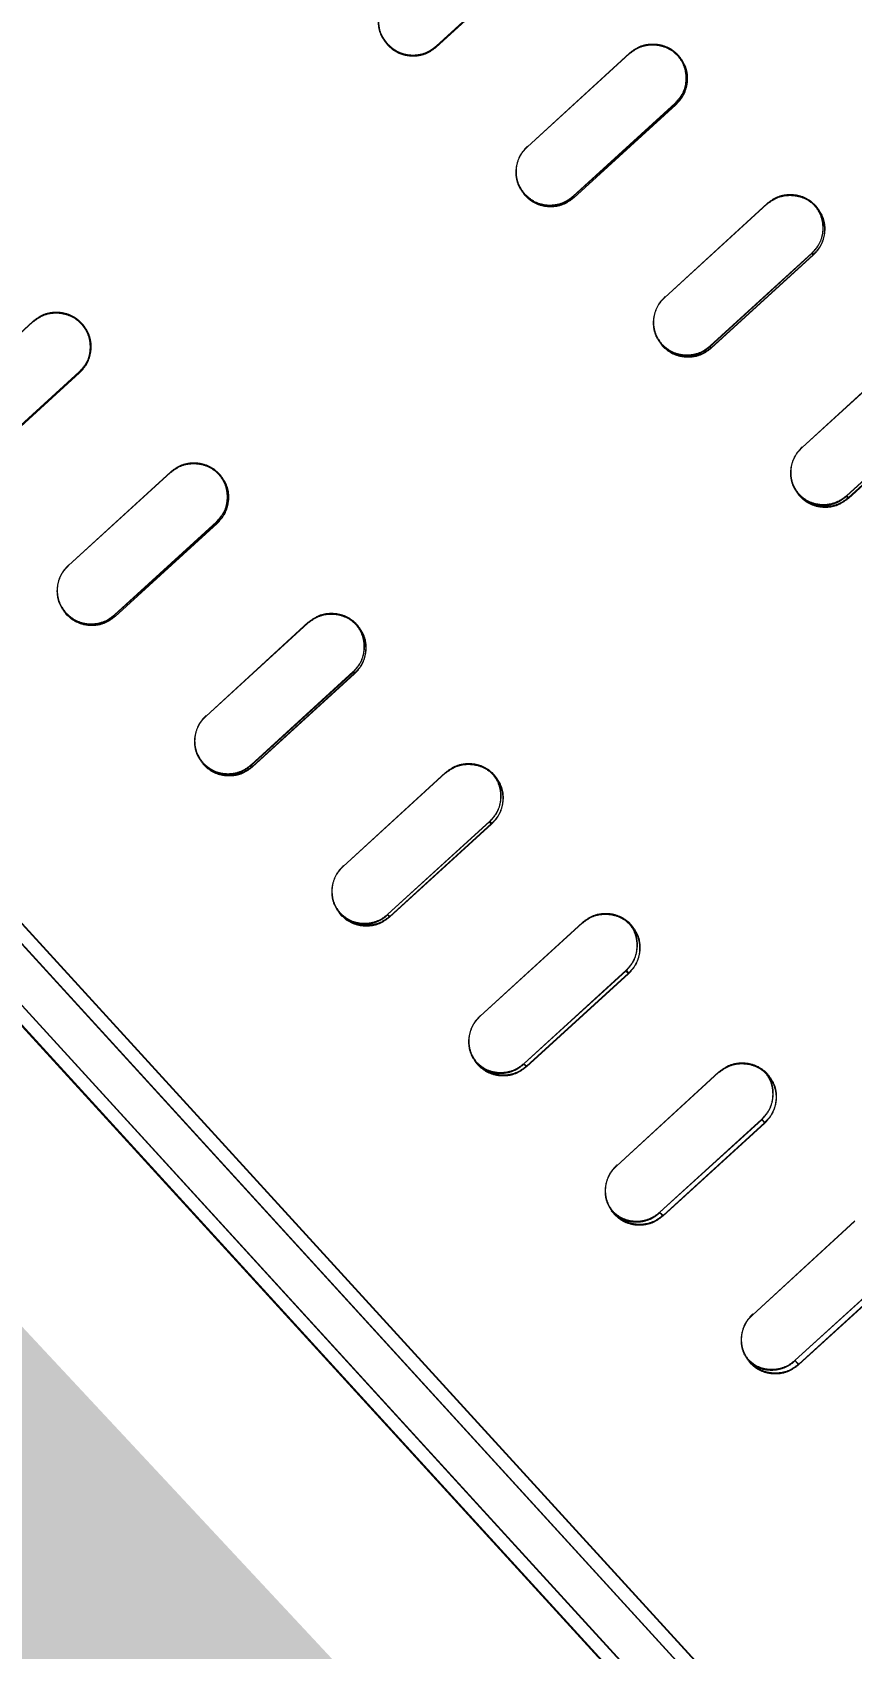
# Model space of a CAD drawing. Header units: millimetres. Extents: x -71377 to 516042, y -145869 to 441446.
# Drawn here: x 208408.1 to 208526.8, y 209143.2 to 209377.5 of the extents above; entities that cross this region are included whole.
import ezdxf

# ---------------------------------------------------------------- set-up
doc = ezdxf.new("R2010")
doc.units = ezdxf.units.MM
doc.header["$LTSCALE"] = 1000
doc.linetypes.add('IMPORT-DASHEDX2 _4_', pattern=[152.4, 101.6, -50.8])
for name, color, linetype, lineweight in [('05', 5, 'IMPORT-DASHEDX2 _4_', 5), ('A-text-1', 3, 'Continuous', 5), ('조경라인_dwg', 8, 'Continuous', 5)]:
    doc.layers.add(name, color=color, linetype=linetype, lineweight=lineweight)
doc.styles.add('나눔고딕_3', font='NanumGothic.ttf', dxfattribs={"height": 1400})

# ---------------------------------------------------------------- blocks, each defined once
blk = doc.blocks.new('조경라인_dwg-6847807-지반층 배치도')
at = {"layer": '05'}
for p, q in [((208466.61, 209375.32), (208466.6, 209375.48)), ((208486.54, 209353.49), (208486.45, 209353.74)), ((208420.08, 209292.81), (208419.98, 209293.05))]:
    blk.add_line(p, q, dxfattribs=at)
at = {"layer": '05', "flags": 128}
for points in [[(208159.47, 209504.22), (208672.49, 208942.36), (208672.63, 208942.26), (208672.82, 208942.22), (208673.05, 208942.23), (208673.32, 208942.31), (208673.62, 208942.43), (208673.93, 208942.61), (208674.24, 208942.83), (208674.54, 208943.08), (208160.58, 209505.82), (208674.51, 208942.96), (208674.21, 208942.71), (208673.9, 208942.5), (208673.59, 208942.32), (208673.29, 208942.19), (208673.02, 208942.12), (208672.79, 208942.11), (208672.6, 208942.15), (208672.46, 208942.24), (208159.44, 209504.11)], [(208178.12, 209495.66), (208666.69, 208960.42), (208178.09, 209495.55)], [(208666.72, 208960.53), (208667, 208960.81), (208667.25, 208961.09), (208667.45, 208961.38), (208667.61, 208961.66), (208667.71, 208961.92), (208667.75, 208962.15), (208667.73, 208962.34), (208667.65, 208962.48), (208179.87, 209496.55), (208667.62, 208962.37), (208667.7, 208962.23), (208667.72, 208962.04), (208667.68, 208961.81), (208667.58, 208961.55), (208667.42, 208961.27), (208667.22, 208960.98), (208666.97, 208960.69), (208666.69, 208960.42)], [(208466.6, 209375.48), (208481.37, 209388.96), (208481.41, 209388.91), (208466.57, 209375.36), (208481.34, 209388.85), (208481.38, 209388.8), (208466.61, 209375.32)], [(208494.6, 209374.47), (208479.8, 209360.87), (208494.57, 209374.35)], [(208486.45, 209353.74), (208501.22, 209367.22), (208501.34, 209367.09), (208486.41, 209353.63), (208501.18, 209367.11), (208501.31, 209366.98), (208486.54, 209353.49)], [(208514.52, 209352.66), (208499.71, 209339.06), (208514.48, 209352.55)], [(208506.27, 209332.03), (208521.04, 209345.51), (208521.24, 209345.29), (208506.47, 209331.8), (208506.24, 209331.91), (208521.01, 209345.4), (208521.21, 209345.18), (208506.44, 209331.69), (208506.24, 209331.91)], [(208408.21, 209335.61), (208393.41, 209322.01), (208408.18, 209335.5)], [(208534.4, 209330.88), (208519.6, 209317.29), (208534.37, 209330.77)], [(208400.13, 209314.79), (208414.9, 209328.28), (208414.95, 209328.23), (208400.1, 209314.68), (208414.87, 209328.16), (208414.92, 209328.12), (208400.15, 209314.63)], [(208526.06, 209310.35), (208540.83, 209323.84), (208541.11, 209323.53), (208526.34, 209310.04), (208526.03, 209310.24), (208540.8, 209323.73), (208541.08, 209323.42), (208526.31, 209309.93), (208526.03, 209310.24)], [(208428.14, 209313.78), (208413.34, 209300.18), (208428.11, 209313.67)], [(208419.98, 209293.05), (208434.75, 209306.54), (208434.88, 209306.4), (208419.95, 209292.94), (208434.72, 209306.43), (208434.85, 209306.29), (208420.08, 209292.81)], [(208448.05, 209291.97), (208433.25, 209278.37), (208448.02, 209291.86)], [(208439.81, 209271.34), (208454.58, 209284.83), (208454.78, 209284.6), (208440.01, 209271.12), (208439.78, 209271.23), (208454.55, 209284.71), (208454.75, 209284.49), (208439.98, 209271.01), (208439.78, 209271.23)], [(208467.93, 209270.2), (208453.13, 209256.6), (208467.9, 209270.09)], [(208487.77, 209248.47), (208472.97, 209234.88), (208487.74, 209248.36)], [(208507.54, 209226.82), (208492.74, 209213.22), (208507.51, 209226.71)], [(208527.24, 209205.24), (208512.44, 209191.64), (208527.21, 209205.13)]]:
    blk.add_lwpolyline(points, dxfattribs=at)
for points in [[(208459.88, 209249.36), (208459.56, 209249.56), (208459.85, 209249.25), (208474.62, 209262.73), (208474.33, 209263.04), (208459.6, 209249.67), (208474.37, 209263.15), (208474.65, 209262.85)], [(208479.69, 209227.66), (208479.3, 209227.94), (208479.66, 209227.55), (208494.43, 209241.03), (208494.07, 209241.43), (208479.33, 209228.05), (208494.1, 209241.54), (208494.46, 209241.14)], [(208499.45, 209206.02), (208498.97, 209206.4), (208499.41, 209205.91), (208514.18, 209219.4), (208513.74, 209219.88), (208499.01, 209206.51), (208513.77, 209219.99), (208514.22, 209219.51)], [(208519.12, 209184.48), (208518.57, 209184.93), (208519.09, 209184.37), (208533.86, 209197.85), (208533.34, 209198.42), (208518.6, 209185.05), (208533.37, 209198.53), (208533.89, 209197.96)]]:
    blk.add_lwpolyline(points, close=True, dxfattribs=at)
at = {"layer": '05'}
for points, knots in [([(208459.55, 209375.64), (208459.21, 209376.09), (208458.53, 209376.99), (208458.16, 209378.68), (208458.33, 209380.37), (208458.97, 209381.76), (208459.61, 209382.43), (208459.87, 209382.7)], [0, 0, 0, 0, 0.214693, 0.429383, 0.644078, 0.858772, 1, 1, 1, 1]), ([(208459.58, 209375.75), (208459.24, 209376.2), (208458.56, 209377.1), (208458.19, 209378.79), (208458.37, 209380.48), (208459, 209381.87), (208459.64, 209382.54), (208459.9, 209382.81)], [0, 0, 0, 0, 0.214693, 0.429383, 0.644078, 0.858772, 1, 1, 1, 1]), ([(208459.5, 209375.68), (208459.92, 209375.31), (208460.76, 209374.55), (208462.41, 209374.03), (208464.11, 209374.05), (208465.55, 209374.55), (208466.28, 209375.13), (208466.57, 209375.36)], [0, 0, 0, 0, 0.214693, 0.429384, 0.644078, 0.858772, 1, 1, 1, 1]), ([(208459.53, 209375.8), (208459.95, 209375.42), (208460.79, 209374.66), (208462.44, 209374.14), (208464.14, 209374.16), (208465.58, 209374.66), (208466.31, 209375.25), (208466.6, 209375.48)], [0, 0, 0, 0, 0.214693, 0.429384, 0.644078, 0.858772, 1, 1, 1, 1]), ([(208466.61, 209375.32), (208466.16, 209374.98), (208465.25, 209374.3), (208463.57, 209373.93), (208461.88, 209374.1), (208460.49, 209374.74), (208459.81, 209375.38), (208459.55, 209375.64)], [0, 0, 0, 0, 0.214691, 0.429386, 0.644077, 0.858771, 1, 1, 1, 1]), ([(208466.64, 209375.43), (208466.19, 209375.09), (208465.29, 209374.41), (208463.6, 209374.04), (208461.91, 209374.21), (208460.52, 209374.85), (208459.85, 209375.49), (208459.58, 209375.75)], [0, 0, 0, 0, 0.214691, 0.429386, 0.644077, 0.858771, 1, 1, 1, 1]), ([(208494.57, 209374.35), (208495.02, 209374.69), (208495.93, 209375.37), (208497.62, 209375.74), (208499.31, 209375.57), (208500.69, 209374.94), (208501.37, 209374.29), (208501.63, 209374.04)], [0, 0, 0, 0, 0.214695, 0.429386, 0.644081, 0.858774, 1, 1, 1, 1]), ([(208494.6, 209374.47), (208495.05, 209374.8), (208495.96, 209375.48), (208497.65, 209375.86), (208499.34, 209375.68), (208500.73, 209375.05), (208501.4, 209374.4), (208501.66, 209374.15)], [0, 0, 0, 0, 0.214695, 0.429386, 0.644081, 0.858774, 1, 1, 1, 1]), ([(208501.18, 209367.11), (208501.56, 209367.53), (208502.32, 209368.37), (208502.84, 209370.02), (208502.82, 209371.72), (208502.32, 209373.16), (208501.74, 209373.88), (208501.51, 209374.17)], [0, 0, 0, 0, 0.214695, 0.429387, 0.64408, 0.858774, 1, 1, 1, 1]), ([(208501.22, 209367.22), (208501.59, 209367.64), (208502.35, 209368.48), (208502.88, 209370.13), (208502.86, 209371.83), (208502.35, 209373.27), (208501.77, 209374), (208501.54, 209374.28)], [0, 0, 0, 0, 0.214695, 0.429387, 0.64408, 0.858774, 1, 1, 1, 1]), ([(208501.63, 209374.04), (208501.97, 209373.58), (208502.65, 209372.68), (208503.02, 209370.99), (208502.84, 209369.3), (208502.21, 209367.91), (208501.56, 209367.24), (208501.31, 209366.98)], [0, 0, 0, 0, 0.214692, 0.429384, 0.644077, 0.858772, 1, 1, 1, 1]), ([(208501.66, 209374.15), (208502, 209373.7), (208502.68, 209372.79), (208503.05, 209371.11), (208502.87, 209369.42), (208502.24, 209368.03), (208501.6, 209367.35), (208501.34, 209367.09)], [0, 0, 0, 0, 0.214692, 0.429384, 0.644077, 0.858772, 1, 1, 1, 1]), ([(208479.48, 209353.81), (208479.14, 209354.26), (208478.46, 209355.16), (208478.09, 209356.85), (208478.27, 209358.54), (208478.9, 209359.93), (208479.55, 209360.6), (208479.8, 209360.87)], [0, 0, 0, 0, 0.214692, 0.429384, 0.644077, 0.858772, 1, 1, 1, 1]), ([(208479.51, 209353.92), (208479.17, 209354.37), (208478.5, 209355.28), (208478.12, 209356.96), (208478.3, 209358.65), (208478.93, 209360.04), (208479.58, 209360.71), (208479.83, 209360.98)], [0, 0, 0, 0, 0.214692, 0.429384, 0.644077, 0.858772, 1, 1, 1, 1]), ([(208479.35, 209353.94), (208479.77, 209353.57), (208480.61, 209352.81), (208482.26, 209352.29), (208483.96, 209352.31), (208485.4, 209352.81), (208486.13, 209353.4), (208486.41, 209353.63)], [0, 0, 0, 0, 0.214691, 0.429384, 0.644077, 0.858772, 1, 1, 1, 1]), ([(208479.39, 209354.06), (208479.81, 209353.68), (208480.64, 209352.92), (208482.29, 209352.4), (208483.99, 209352.42), (208485.43, 209352.93), (208486.16, 209353.51), (208486.45, 209353.74)], [0, 0, 0, 0, 0.214691, 0.429384, 0.644077, 0.858772, 1, 1, 1, 1]), ([(208486.54, 209353.49), (208486.09, 209353.15), (208485.18, 209352.48), (208483.49, 209352.1), (208481.8, 209352.27), (208480.41, 209352.91), (208479.74, 209353.55), (208479.48, 209353.81)], [0, 0, 0, 0, 0.214691, 0.429386, 0.644079, 0.858774, 1, 1, 1, 1]), ([(208486.57, 209353.6), (208486.12, 209353.26), (208485.21, 209352.59), (208483.53, 209352.21), (208481.84, 209352.39), (208480.45, 209353.02), (208479.78, 209353.66), (208479.51, 209353.92)], [0, 0, 0, 0, 0.214691, 0.429386, 0.644079, 0.858774, 1, 1, 1, 1]), ([(208514.48, 209352.55), (208514.94, 209352.88), (208515.84, 209353.56), (208517.53, 209353.93), (208519.22, 209353.76), (208520.61, 209353.13), (208521.28, 209352.49), (208521.54, 209352.23)], [0, 0, 0, 0, 0.214695, 0.429386, 0.64408, 0.858774, 1, 1, 1, 1]), ([(208514.52, 209352.66), (208514.97, 209353), (208515.87, 209353.67), (208517.56, 209354.05), (208519.25, 209353.87), (208520.64, 209353.24), (208521.31, 209352.6), (208521.57, 209352.34)], [0, 0, 0, 0, 0.214695, 0.429386, 0.64408, 0.858774, 1, 1, 1, 1]), ([(208521.01, 209345.4), (208521.39, 209345.82), (208522.14, 209346.66), (208522.67, 209348.3), (208522.65, 209350), (208522.15, 209351.44), (208521.57, 209352.17), (208521.34, 209352.45)], [0, 0, 0, 0, 0.214694, 0.429386, 0.64408, 0.858772, 1, 1, 1, 1]), ([(208521.04, 209345.51), (208521.42, 209345.93), (208522.17, 209346.77), (208522.7, 209348.42), (208522.68, 209350.11), (208522.18, 209351.55), (208521.6, 209352.28), (208521.37, 209352.57)], [0, 0, 0, 0, 0.214694, 0.429386, 0.64408, 0.858772, 1, 1, 1, 1]), ([(208521.54, 209352.23), (208521.88, 209351.78), (208522.55, 209350.88), (208522.92, 209349.19), (208522.75, 209347.5), (208522.11, 209346.11), (208521.47, 209345.44), (208521.21, 209345.18)], [0, 0, 0, 0, 0.214691, 0.429385, 0.644077, 0.858772, 1, 1, 1, 1]), ([(208521.57, 209352.34), (208521.91, 209351.89), (208522.58, 209350.99), (208522.96, 209349.3), (208522.78, 209347.62), (208522.14, 209346.23), (208521.5, 209345.56), (208521.24, 209345.29)], [0, 0, 0, 0, 0.214691, 0.429385, 0.644077, 0.858772, 1, 1, 1, 1]), ([(208499.39, 209332), (208499.05, 209332.45), (208498.37, 209333.36), (208498, 209335.04), (208498.18, 209336.73), (208498.81, 209338.12), (208499.46, 209338.79), (208499.71, 209339.06)], [0, 0, 0, 0, 0.214693, 0.429385, 0.644077, 0.858772, 1, 1, 1, 1]), ([(208499.42, 209332.12), (208499.08, 209332.57), (208498.41, 209333.47), (208498.03, 209335.16), (208498.21, 209336.84), (208498.85, 209338.23), (208499.49, 209338.9), (208499.75, 209339.17)], [0, 0, 0, 0, 0.214693, 0.429385, 0.644077, 0.858772, 1, 1, 1, 1]), ([(208408.18, 209335.5), (208408.63, 209335.84), (208409.53, 209336.51), (208411.22, 209336.89), (208412.91, 209336.71), (208414.3, 209336.08), (208414.97, 209335.43), (208415.24, 209335.18)], [0, 0, 0, 0, 0.214696, 0.429386, 0.64408, 0.858773, 1, 1, 1, 1]), ([(208408.21, 209335.61), (208408.66, 209335.95), (208409.56, 209336.63), (208411.25, 209337), (208412.94, 209336.83), (208414.33, 209336.19), (208415, 209335.55), (208415.27, 209335.29)], [0, 0, 0, 0, 0.214696, 0.429386, 0.64408, 0.858773, 1, 1, 1, 1]), ([(208414.87, 209328.16), (208415.25, 209328.58), (208416.01, 209329.42), (208416.53, 209331.07), (208416.51, 209332.77), (208416.01, 209334.21), (208415.42, 209334.94), (208415.19, 209335.23)], [0, 0, 0, 0, 0.214695, 0.429388, 0.64408, 0.858775, 1, 1, 1, 1]), ([(208414.9, 209328.28), (208415.28, 209328.7), (208416.04, 209329.54), (208416.56, 209331.18), (208416.54, 209332.88), (208416.04, 209334.32), (208415.46, 209335.05), (208415.23, 209335.34)], [0, 0, 0, 0, 0.214695, 0.429388, 0.64408, 0.858775, 1, 1, 1, 1]), ([(208415.24, 209335.18), (208415.58, 209334.73), (208416.25, 209333.82), (208416.63, 209332.13), (208416.45, 209330.44), (208415.82, 209329.05), (208415.17, 209328.38), (208414.92, 209328.12)], [0, 0, 0, 0, 0.214692, 0.429382, 0.644075, 0.858772, 1, 1, 1, 1]), ([(208415.27, 209335.29), (208415.61, 209334.84), (208416.28, 209333.93), (208416.66, 209332.25), (208416.48, 209330.56), (208415.85, 209329.17), (208415.2, 209328.49), (208414.95, 209328.23)], [0, 0, 0, 0, 0.214692, 0.429382, 0.644075, 0.858772, 1, 1, 1, 1]), ([(208499.18, 209332.23), (208499.6, 209331.85), (208500.44, 209331.1), (208502.09, 209330.57), (208503.78, 209330.6), (208505.22, 209331.1), (208505.95, 209331.68), (208506.24, 209331.91)], [0, 0, 0, 0, 0.214692, 0.429384, 0.644077, 0.858772, 1, 1, 1, 1]), ([(208499.22, 209332.34), (208499.63, 209331.96), (208500.47, 209331.21), (208502.12, 209330.68), (208503.81, 209330.71), (208505.26, 209331.21), (208505.98, 209331.79), (208506.27, 209332.03)], [0, 0, 0, 0, 0.214692, 0.429384, 0.644077, 0.858772, 1, 1, 1, 1]), ([(208506.44, 209331.69), (208505.99, 209331.35), (208505.09, 209330.68), (208503.4, 209330.3), (208501.71, 209330.47), (208500.32, 209331.1), (208499.65, 209331.75), (208499.39, 209332)], [0, 0, 0, 0, 0.214692, 0.429386, 0.644078, 0.858774, 1, 1, 1, 1]), ([(208506.47, 209331.8), (208506.02, 209331.46), (208505.12, 209330.79), (208503.43, 209330.41), (208501.74, 209330.58), (208500.35, 209331.22), (208499.68, 209331.86), (208499.42, 209332.12)], [0, 0, 0, 0, 0.214692, 0.429386, 0.644078, 0.858774, 1, 1, 1, 1]), ([(208519.26, 209310.24), (208518.92, 209310.69), (208518.25, 209311.59), (208517.88, 209313.27), (208518.06, 209314.96), (208518.69, 209316.35), (208519.34, 209317.02), (208519.6, 209317.29)], [0, 0, 0, 0, 0.214692, 0.429384, 0.644077, 0.858772, 1, 1, 1, 1]), ([(208519.29, 209310.35), (208518.96, 209310.8), (208518.28, 209311.7), (208517.91, 209313.38), (208518.09, 209315.07), (208518.73, 209316.46), (208519.37, 209317.13), (208519.63, 209317.4)], [0, 0, 0, 0, 0.214692, 0.429384, 0.644077, 0.858772, 1, 1, 1, 1]), ([(208428.11, 209313.67), (208428.56, 209314.01), (208429.46, 209314.68), (208431.15, 209315.06), (208432.84, 209314.88), (208434.23, 209314.25), (208434.9, 209313.61), (208435.17, 209313.35)], [0, 0, 0, 0, 0.214695, 0.429386, 0.644079, 0.858774, 1, 1, 1, 1]), ([(208428.14, 209313.78), (208428.59, 209314.12), (208429.5, 209314.8), (208431.18, 209315.17), (208432.87, 209315), (208434.26, 209314.36), (208434.93, 209313.72), (208435.2, 209313.46)], [0, 0, 0, 0, 0.214695, 0.429386, 0.644079, 0.858774, 1, 1, 1, 1]), ([(208434.72, 209306.43), (208435.1, 209306.85), (208435.85, 209307.69), (208436.38, 209309.33), (208436.36, 209311.03), (208435.86, 209312.47), (208435.28, 209313.2), (208435.05, 209313.49)], [0, 0, 0, 0, 0.214695, 0.429387, 0.644079, 0.858774, 1, 1, 1, 1]), ([(208434.75, 209306.54), (208435.13, 209306.96), (208435.89, 209307.8), (208436.41, 209309.44), (208436.39, 209311.14), (208435.89, 209312.58), (208435.31, 209313.31), (208435.08, 209313.6)], [0, 0, 0, 0, 0.214695, 0.429387, 0.644079, 0.858774, 1, 1, 1, 1]), ([(208435.17, 209313.35), (208435.51, 209312.9), (208436.18, 209312), (208436.56, 209310.31), (208436.38, 209308.62), (208435.75, 209307.23), (208435.1, 209306.56), (208434.85, 209306.29)], [0, 0, 0, 0, 0.21469, 0.429382, 0.644074, 0.858772, 1, 1, 1, 1]), ([(208435.2, 209313.46), (208435.54, 209313.01), (208436.21, 209312.11), (208436.59, 209310.42), (208436.41, 209308.73), (208435.78, 209307.34), (208435.13, 209306.67), (208434.88, 209306.4)], [0, 0, 0, 0, 0.21469, 0.429382, 0.644074, 0.858772, 1, 1, 1, 1]), ([(208518.98, 209310.55), (208519.4, 209310.17), (208520.23, 209309.42), (208521.88, 209308.9), (208523.57, 209308.92), (208525.01, 209309.43), (208525.74, 209310.01), (208526.03, 209310.24)], [0, 0, 0, 0, 0.214692, 0.429384, 0.644077, 0.858772, 1, 1, 1, 1]), ([(208519.01, 209310.66), (208519.43, 209310.28), (208520.26, 209309.53), (208521.91, 209309.01), (208523.6, 209309.03), (208525.04, 209309.54), (208525.77, 209310.12), (208526.06, 209310.35)], [0, 0, 0, 0, 0.214692, 0.429384, 0.644077, 0.858772, 1, 1, 1, 1]), ([(208526.31, 209309.93), (208525.86, 209309.59), (208524.95, 209308.92), (208523.27, 209308.54), (208521.58, 209308.71), (208520.2, 209309.34), (208519.53, 209309.98), (208519.26, 209310.24)], [0, 0, 0, 0, 0.214691, 0.429387, 0.644078, 0.858774, 1, 1, 1, 1]), ([(208526.34, 209310.04), (208525.89, 209309.71), (208524.98, 209309.03), (208523.3, 209308.65), (208521.61, 209308.82), (208520.23, 209309.45), (208519.56, 209310.09), (208519.29, 209310.35)], [0, 0, 0, 0, 0.214691, 0.429387, 0.644078, 0.858774, 1, 1, 1, 1]), ([(208413.01, 209293.12), (208412.68, 209293.57), (208412, 209294.48), (208411.63, 209296.17), (208411.8, 209297.86), (208412.44, 209299.25), (208413.08, 209299.92), (208413.34, 209300.18)], [0, 0, 0, 0, 0.214693, 0.429386, 0.64408, 0.858771, 1, 1, 1, 1]), ([(208413.05, 209293.23), (208412.71, 209293.69), (208412.03, 209294.59), (208411.66, 209296.28), (208411.83, 209297.97), (208412.47, 209299.36), (208413.11, 209300.03), (208413.37, 209300.3)], [0, 0, 0, 0, 0.214693, 0.429386, 0.64408, 0.858771, 1, 1, 1, 1]), ([(208412.89, 209293.26), (208413.31, 209292.88), (208414.15, 209292.13), (208415.8, 209291.6), (208417.49, 209291.62), (208418.94, 209292.13), (208419.66, 209292.71), (208419.95, 209292.94)], [0, 0, 0, 0, 0.214692, 0.429386, 0.644079, 0.858771, 1, 1, 1, 1]), ([(208412.92, 209293.37), (208413.34, 209292.99), (208414.18, 209292.24), (208415.83, 209291.71), (208417.53, 209291.73), (208418.97, 209292.24), (208419.69, 209292.82), (208419.98, 209293.05)], [0, 0, 0, 0, 0.214692, 0.429386, 0.644079, 0.858771, 1, 1, 1, 1]), ([(208420.08, 209292.81), (208419.62, 209292.47), (208418.72, 209291.79), (208417.03, 209291.42), (208415.34, 209291.59), (208413.95, 209292.22), (208413.28, 209292.87), (208413.01, 209293.12)], [0, 0, 0, 0, 0.214695, 0.429386, 0.644079, 0.858774, 1, 1, 1, 1]), ([(208420.11, 209292.92), (208419.65, 209292.58), (208418.75, 209291.9), (208417.06, 209291.53), (208415.37, 209291.7), (208413.98, 209292.33), (208413.31, 209292.98), (208413.05, 209293.23)], [0, 0, 0, 0, 0.214695, 0.429386, 0.644079, 0.858774, 1, 1, 1, 1]), ([(208448.02, 209291.86), (208448.47, 209292.2), (208449.38, 209292.87), (208451.07, 209293.25), (208452.75, 209293.08), (208454.14, 209292.45), (208454.81, 209291.8), (208455.08, 209291.55)], [0, 0, 0, 0, 0.214695, 0.429386, 0.644078, 0.858774, 1, 1, 1, 1]), ([(208448.05, 209291.97), (208448.51, 209292.31), (208449.41, 209292.99), (208451.1, 209293.36), (208452.79, 209293.19), (208454.17, 209292.56), (208454.84, 209291.91), (208455.11, 209291.66)], [0, 0, 0, 0, 0.214695, 0.429386, 0.644078, 0.858774, 1, 1, 1, 1]), ([(208454.55, 209284.71), (208454.92, 209285.13), (208455.68, 209285.97), (208456.21, 209287.62), (208456.19, 209289.32), (208455.68, 209290.76), (208455.11, 209291.48), (208454.88, 209291.77)], [0, 0, 0, 0, 0.214695, 0.429387, 0.644078, 0.858772, 1, 1, 1, 1]), ([(208454.58, 209284.83), (208454.96, 209285.25), (208455.71, 209286.09), (208456.24, 209287.73), (208456.22, 209289.43), (208455.72, 209290.87), (208455.14, 209291.59), (208454.91, 209291.88)], [0, 0, 0, 0, 0.214695, 0.429387, 0.644078, 0.858772, 1, 1, 1, 1]), ([(208455.08, 209291.55), (208455.42, 209291.1), (208456.09, 209290.19), (208456.46, 209288.51), (208456.29, 209286.82), (208455.65, 209285.43), (208455.01, 209284.76), (208454.75, 209284.49)], [0, 0, 0, 0, 0.21469, 0.429383, 0.644074, 0.858772, 1, 1, 1, 1]), ([(208455.11, 209291.66), (208455.45, 209291.21), (208456.12, 209290.3), (208456.49, 209288.62), (208456.32, 209286.93), (208455.68, 209285.54), (208455.04, 209284.87), (208454.78, 209284.6)], [0, 0, 0, 0, 0.21469, 0.429383, 0.644074, 0.858772, 1, 1, 1, 1]), ([(208432.92, 209271.32), (208432.59, 209271.77), (208431.91, 209272.67), (208431.54, 209274.36), (208431.72, 209276.05), (208432.35, 209277.44), (208433, 209278.11), (208433.25, 209278.37)], [0, 0, 0, 0, 0.214694, 0.429387, 0.64408, 0.858771, 1, 1, 1, 1]), ([(208432.96, 209271.43), (208432.62, 209271.88), (208431.94, 209272.78), (208431.57, 209274.47), (208431.75, 209276.16), (208432.38, 209277.55), (208433.03, 209278.22), (208433.28, 209278.49)], [0, 0, 0, 0, 0.214694, 0.429387, 0.64408, 0.858771, 1, 1, 1, 1]), ([(208432.72, 209271.54), (208433.14, 209271.16), (208433.98, 209270.41), (208435.62, 209269.89), (208437.32, 209269.91), (208438.76, 209270.42), (208439.49, 209271), (208439.78, 209271.23)], [0, 0, 0, 0, 0.214694, 0.429386, 0.64408, 0.858772, 1, 1, 1, 1]), ([(208432.75, 209271.65), (208433.17, 209271.28), (208434.01, 209270.52), (208435.65, 209270), (208437.35, 209270.02), (208438.79, 209270.53), (208439.52, 209271.11), (208439.81, 209271.34)], [0, 0, 0, 0, 0.214694, 0.429386, 0.64408, 0.858772, 1, 1, 1, 1]), ([(208439.98, 209271.01), (208439.53, 209270.67), (208438.62, 209269.99), (208436.94, 209269.62), (208435.25, 209269.79), (208433.86, 209270.42), (208433.19, 209271.06), (208432.92, 209271.32)], [0, 0, 0, 0, 0.214695, 0.429387, 0.644078, 0.858774, 1, 1, 1, 1]), ([(208440.01, 209271.12), (208439.56, 209270.78), (208438.65, 209270.1), (208436.97, 209269.73), (208435.28, 209269.9), (208433.89, 209270.53), (208433.22, 209271.17), (208432.96, 209271.43)], [0, 0, 0, 0, 0.214695, 0.429387, 0.644078, 0.858774, 1, 1, 1, 1]), ([(208467.9, 209270.09), (208468.35, 209270.42), (208469.26, 209271.1), (208470.94, 209271.48), (208472.63, 209271.31), (208474.02, 209270.68), (208474.69, 209270.04), (208474.95, 209269.78)], [0, 0, 0, 0, 0.214695, 0.429386, 0.644078, 0.858773, 1, 1, 1, 1]), ([(208467.93, 209270.2), (208468.39, 209270.54), (208469.29, 209271.21), (208470.98, 209271.59), (208472.66, 209271.42), (208474.05, 209270.79), (208474.72, 209270.15), (208474.98, 209269.89)], [0, 0, 0, 0, 0.214695, 0.429386, 0.644078, 0.858773, 1, 1, 1, 1]), ([(208474.33, 209263.04), (208474.71, 209263.46), (208475.47, 209264.3), (208476, 209265.95), (208475.98, 209267.64), (208475.48, 209269.08), (208474.9, 209269.8), (208474.67, 209270.09)], [0, 0, 0, 0, 0.214696, 0.429387, 0.644078, 0.858774, 1, 1, 1, 1]), ([(208474.37, 209263.15), (208474.74, 209263.57), (208475.5, 209264.41), (208476.03, 209266.06), (208476.01, 209267.75), (208475.51, 209269.19), (208474.93, 209269.91), (208474.7, 209270.2)], [0, 0, 0, 0, 0.214696, 0.429387, 0.644078, 0.858774, 1, 1, 1, 1]), ([(208474.95, 209269.78), (208475.29, 209269.33), (208475.96, 209268.43), (208476.33, 209266.75), (208476.15, 209265.06), (208475.52, 209263.67), (208474.87, 209263), (208474.62, 209262.73)], [0, 0, 0, 0, 0.214691, 0.429382, 0.644074, 0.858772, 1, 1, 1, 1]), ([(208474.98, 209269.89), (208475.32, 209269.44), (208475.99, 209268.54), (208476.36, 209266.86), (208476.18, 209265.17), (208475.55, 209263.78), (208474.9, 209263.11), (208474.65, 209262.85)], [0, 0, 0, 0, 0.214691, 0.429382, 0.644074, 0.858772, 1, 1, 1, 1]), ([(208452.8, 209249.55), (208452.46, 209250), (208451.79, 209250.9), (208451.42, 209252.59), (208451.6, 209254.27), (208452.23, 209255.66), (208452.88, 209256.33), (208453.13, 209256.6)], [0, 0, 0, 0, 0.214693, 0.429386, 0.64408, 0.858771, 1, 1, 1, 1]), ([(208452.83, 209249.66), (208452.49, 209250.11), (208451.82, 209251.02), (208451.45, 209252.7), (208451.63, 209254.39), (208452.26, 209255.77), (208452.91, 209256.45), (208453.16, 209256.71)], [0, 0, 0, 0, 0.214693, 0.429386, 0.64408, 0.858771, 1, 1, 1, 1]), ([(208452.52, 209249.86), (208452.93, 209249.49), (208453.77, 209248.73), (208455.41, 209248.21), (208457.11, 209248.24), (208458.55, 209248.74), (208459.28, 209249.33), (208459.56, 209249.56)], [0, 0, 0, 0, 0.214694, 0.429386, 0.644079, 0.858771, 1, 1, 1, 1]), ([(208452.55, 209249.97), (208452.97, 209249.6), (208453.8, 209248.84), (208455.44, 209248.32), (208457.14, 209248.35), (208458.58, 209248.86), (208459.31, 209249.44), (208459.6, 209249.67)], [0, 0, 0, 0, 0.214694, 0.429386, 0.644079, 0.858771, 1, 1, 1, 1]), ([(208459.85, 209249.25), (208459.39, 209248.91), (208458.49, 209248.23), (208456.8, 209247.86), (208455.12, 209248.03), (208453.73, 209248.66), (208453.06, 209249.3), (208452.8, 209249.55)], [0, 0, 0, 0, 0.214695, 0.429387, 0.644078, 0.858774, 1, 1, 1, 1]), ([(208459.88, 209249.36), (208459.43, 209249.02), (208458.52, 209248.34), (208456.84, 209247.97), (208455.15, 209248.14), (208453.76, 209248.77), (208453.09, 209249.41), (208452.83, 209249.66)], [0, 0, 0, 0, 0.214695, 0.429387, 0.644078, 0.858774, 1, 1, 1, 1]), ([(208487.74, 209248.36), (208488.19, 209248.7), (208489.09, 209249.38), (208490.78, 209249.76), (208492.46, 209249.59), (208493.85, 209248.96), (208494.51, 209248.32), (208494.78, 209248.07)], [0, 0, 0, 0, 0.214695, 0.429386, 0.644079, 0.858774, 1, 1, 1, 1]), ([(208487.77, 209248.47), (208488.22, 209248.81), (208489.13, 209249.49), (208490.81, 209249.87), (208492.49, 209249.7), (208493.88, 209249.07), (208494.54, 209248.43), (208494.81, 209248.18)], [0, 0, 0, 0, 0.214695, 0.429386, 0.644079, 0.858774, 1, 1, 1, 1]), ([(208494.07, 209241.43), (208494.45, 209241.85), (208495.21, 209242.69), (208495.73, 209244.33), (208495.72, 209246.02), (208495.22, 209247.45), (208494.65, 209248.18), (208494.42, 209248.46)], [0, 0, 0, 0, 0.214695, 0.429386, 0.644079, 0.858773, 1, 1, 1, 1]), ([(208494.1, 209241.54), (208494.48, 209241.96), (208495.24, 209242.8), (208495.77, 209244.44), (208495.75, 209246.13), (208495.25, 209247.57), (208494.68, 209248.29), (208494.45, 209248.57)], [0, 0, 0, 0, 0.214695, 0.429386, 0.644079, 0.858773, 1, 1, 1, 1]), ([(208494.78, 209248.07), (208495.11, 209247.62), (208495.78, 209246.72), (208496.15, 209245.04), (208495.97, 209243.36), (208495.33, 209241.97), (208494.69, 209241.3), (208494.43, 209241.03)], [0, 0, 0, 0, 0.21469, 0.429383, 0.644075, 0.858772, 1, 1, 1, 1]), ([(208494.81, 209248.18), (208495.14, 209247.73), (208495.82, 209246.83), (208496.18, 209245.15), (208496, 209243.47), (208495.36, 209242.08), (208494.72, 209241.41), (208494.46, 209241.14)], [0, 0, 0, 0, 0.21469, 0.429383, 0.644075, 0.858772, 1, 1, 1, 1]), ([(208472.62, 209227.84), (208472.29, 209228.29), (208471.62, 209229.19), (208471.25, 209230.87), (208471.43, 209232.55), (208472.07, 209233.94), (208472.71, 209234.61), (208472.97, 209234.88)], [0, 0, 0, 0, 0.214692, 0.429385, 0.64408, 0.858771, 1, 1, 1, 1]), ([(208472.66, 209227.95), (208472.32, 209228.4), (208471.65, 209229.3), (208471.28, 209230.98), (208471.46, 209232.66), (208472.1, 209234.05), (208472.74, 209234.72), (208473, 209234.99)], [0, 0, 0, 0, 0.214692, 0.429385, 0.64408, 0.858771, 1, 1, 1, 1]), ([(208472.26, 209228.23), (208472.68, 209227.86), (208473.51, 209227.11), (208475.15, 209226.59), (208476.85, 209226.62), (208478.29, 209227.13), (208479.01, 209227.71), (208479.3, 209227.94)], [0, 0, 0, 0, 0.214693, 0.429386, 0.64408, 0.858771, 1, 1, 1, 1]), ([(208472.29, 209228.35), (208472.71, 209227.97), (208473.55, 209227.22), (208475.18, 209226.7), (208476.88, 209226.73), (208478.32, 209227.24), (208479.04, 209227.82), (208479.33, 209228.05)], [0, 0, 0, 0, 0.214693, 0.429386, 0.64408, 0.858771, 1, 1, 1, 1]), ([(208479.66, 209227.55), (208479.21, 209227.21), (208478.31, 209226.53), (208476.62, 209226.15), (208474.94, 209226.32), (208473.56, 209226.95), (208472.89, 209227.59), (208472.62, 209227.84)], [0, 0, 0, 0, 0.214695, 0.429386, 0.644078, 0.858773, 1, 1, 1, 1]), ([(208479.69, 209227.66), (208479.24, 209227.32), (208478.34, 209226.64), (208476.65, 209226.26), (208474.97, 209226.43), (208473.59, 209227.06), (208472.92, 209227.7), (208472.66, 209227.95)], [0, 0, 0, 0, 0.214695, 0.429386, 0.644078, 0.858773, 1, 1, 1, 1]), ([(208507.51, 209226.71), (208507.96, 209227.04), (208508.87, 209227.72), (208510.55, 209228.1), (208512.23, 209227.94), (208513.61, 209227.31), (208514.28, 209226.68), (208514.54, 209226.42)], [0, 0, 0, 0, 0.214695, 0.429386, 0.644078, 0.858772, 1, 1, 1, 1]), ([(208507.54, 209226.82), (208508, 209227.16), (208508.9, 209227.83), (208510.58, 209228.21), (208512.26, 209228.05), (208513.64, 209227.42), (208514.31, 209226.79), (208514.57, 209226.53)], [0, 0, 0, 0, 0.214695, 0.429386, 0.644078, 0.858772, 1, 1, 1, 1]), ([(208513.74, 209219.88), (208514.12, 209220.3), (208514.88, 209221.14), (208515.41, 209222.78), (208515.4, 209224.47), (208514.9, 209225.9), (208514.33, 209226.62), (208514.1, 209226.9)], [0, 0, 0, 0, 0.214695, 0.429386, 0.644078, 0.858773, 1, 1, 1, 1]), ([(208513.77, 209219.99), (208514.15, 209220.41), (208514.91, 209221.25), (208515.44, 209222.89), (208515.43, 209224.58), (208514.94, 209226.01), (208514.36, 209226.73), (208514.13, 209227.02)], [0, 0, 0, 0, 0.214695, 0.429386, 0.644078, 0.858773, 1, 1, 1, 1]), ([(208514.54, 209226.42), (208514.88, 209225.97), (208515.54, 209225.08), (208515.91, 209223.4), (208515.72, 209221.72), (208515.08, 209220.34), (208514.44, 209219.67), (208514.18, 209219.4)], [0, 0, 0, 0, 0.214691, 0.429382, 0.644074, 0.858772, 1, 1, 1, 1]), ([(208514.57, 209226.53), (208514.91, 209226.09), (208515.58, 209225.19), (208515.94, 209223.51), (208515.76, 209221.83), (208515.12, 209220.45), (208514.47, 209219.78), (208514.22, 209219.51)], [0, 0, 0, 0, 0.214691, 0.429382, 0.644074, 0.858772, 1, 1, 1, 1]), ([(208492.39, 209206.19), (208492.05, 209206.64), (208491.38, 209207.54), (208491.02, 209209.21), (208491.2, 209210.9), (208491.84, 209212.28), (208492.49, 209212.95), (208492.74, 209213.22)], [0, 0, 0, 0, 0.214694, 0.429386, 0.64408, 0.858771, 1, 1, 1, 1]), ([(208492.42, 209206.31), (208492.08, 209206.75), (208491.42, 209207.65), (208491.05, 209209.33), (208491.23, 209211.01), (208491.87, 209212.39), (208492.52, 209213.07), (208492.77, 209213.33)], [0, 0, 0, 0, 0.214694, 0.429386, 0.64408, 0.858771, 1, 1, 1, 1]), ([(208491.95, 209206.68), (208492.36, 209206.3), (208493.19, 209205.56), (208494.83, 209205.04), (208496.52, 209205.07), (208497.96, 209205.58), (208498.69, 209206.16), (208498.97, 209206.4)], [0, 0, 0, 0, 0.214693, 0.429386, 0.64408, 0.858771, 1, 1, 1, 1]), ([(208491.98, 209206.79), (208492.39, 209206.41), (208493.23, 209205.67), (208494.86, 209205.15), (208496.55, 209205.18), (208497.99, 209205.69), (208498.72, 209206.28), (208499.01, 209206.51)], [0, 0, 0, 0, 0.214693, 0.429386, 0.64408, 0.858771, 1, 1, 1, 1]), ([(208499.41, 209205.91), (208498.96, 209205.57), (208498.06, 209204.9), (208496.38, 209204.52), (208494.7, 209204.68), (208493.32, 209205.3), (208492.65, 209205.94), (208492.39, 209206.19)], [0, 0, 0, 0, 0.214695, 0.429387, 0.644078, 0.858774, 1, 1, 1, 1]), ([(208499.45, 209206.02), (208498.99, 209205.69), (208498.09, 209205.01), (208496.41, 209204.63), (208494.73, 209204.79), (208493.35, 209205.42), (208492.68, 209206.05), (208492.42, 209206.31)], [0, 0, 0, 0, 0.214695, 0.429387, 0.644078, 0.858774, 1, 1, 1, 1]), ([(208512.07, 209184.63), (208511.74, 209185.08), (208511.08, 209185.97), (208510.72, 209187.64), (208510.9, 209189.32), (208511.54, 209190.71), (208512.19, 209191.38), (208512.44, 209191.64)], [0, 0, 0, 0, 0.214693, 0.429386, 0.64408, 0.858771, 1, 1, 1, 1]), ([(208512.11, 209184.74), (208511.77, 209185.19), (208511.11, 209186.08), (208510.75, 209187.75), (208510.93, 209189.43), (208511.57, 209190.82), (208512.22, 209191.49), (208512.48, 209191.75)], [0, 0, 0, 0, 0.214693, 0.429386, 0.64408, 0.858771, 1, 1, 1, 1]), ([(208511.9, 209185.07), (208512.21, 209184.79), (208512.95, 209184.14), (208514.46, 209183.69), (208516.15, 209183.72), (208517.59, 209184.23), (208518.31, 209184.82), (208518.6, 209185.05)], [0, 0, 0, 0, 0.172817, 0.398958, 0.625101, 0.85124, 1, 1, 1, 1]), ([(208511.86, 209184.96), (208512.18, 209184.68), (208512.92, 209184.03), (208514.43, 209183.58), (208516.12, 209183.61), (208517.55, 209184.12), (208518.28, 209184.7), (208518.57, 209184.93)], [0, 0, 0, 0, 0.172817, 0.398958, 0.625101, 0.85124, 1, 1, 1, 1]), ([(208519.09, 209184.37), (208518.64, 209184.03), (208517.73, 209183.35), (208516.05, 209182.97), (208514.38, 209183.13), (208513, 209183.75), (208512.34, 209184.38), (208512.07, 209184.63)], [0, 0, 0, 0, 0.214695, 0.429387, 0.644079, 0.858773, 1, 1, 1, 1]), ([(208519.12, 209184.48), (208518.67, 209184.14), (208517.76, 209183.46), (208516.08, 209183.08), (208514.41, 209183.24), (208513.03, 209183.86), (208512.37, 209184.49), (208512.11, 209184.74)], [0, 0, 0, 0, 0.214695, 0.429387, 0.644079, 0.858773, 1, 1, 1, 1])]:
    blk.add_open_spline(points, degree=3, knots=knots, dxfattribs=at)

msp = doc.modelspace()

# ---------------------------------------------------------------- block references
at = {"layer": '조경라인_dwg', "rotation": 8.537736462515947e-07}
msp.add_blockref('조경라인_dwg-6847807-지반층 배치도', (0, 0), dxfattribs=at)

# ---------------------------------------------------------------- texts
at = {"layer": 'A-text-1', "char_height": 1400, "attachment_point": 1, "rotation": 313, "line_spacing_factor": 1.2, "style": '나눔고딕_3'}
for s, insert, width in [('\\pxt9.07143,18.14286,27.21429,36.28571,45.35714,54.42857,63.5,72.57143,81.64286,90.71429,99.78571,108.85714,117.92857,127,136.07143,145.14286,154.21429,163.28571,172.35714,181.42857,190.5,199.57143,208.64286,217.71429,226.78571,235.85714,244.92857,254,263.07143,272.14286,281.21429,290.28571;{관리사무소(B1F)}', (208777.65, 213987.49), 16901.643), ('\\pxt9.07143,18.14286,27.21429,36.28571,45.35714,54.42857,63.5,72.57143,81.64286,90.71429,99.78571,108.85714,117.92857,127,136.07143,145.14286,154.21429,163.28571,172.35714,181.42857,190.5,199.57143,208.64286,217.71429,226.78571,235.85714,244.92857,254,263.07143,272.14286,281.21429,290.28571;{근로자휴게실(B1F)}', (207122.02, 212331.85), 19076.981), ('\\pxt9.07143,18.14286,27.21429,36.28571,45.35714,54.42857,63.5,72.57143,81.64286,90.71429,99.78571,108.85714,117.92857,127,136.07143,145.14286,154.21429,163.28571,172.35714,181.42857,190.5,199.57143,208.64286,217.71429,226.78571,235.85714,244.92857,254,263.07143,272.14286,281.21429,290.28571;{피트니스센터(B1F)}', (205383.54, 210593.38), 19076.981)]:
    msp.add_mtext(s, dxfattribs=dict(at, insert=insert, width=width))

doc.saveas('drawing.dxf')
